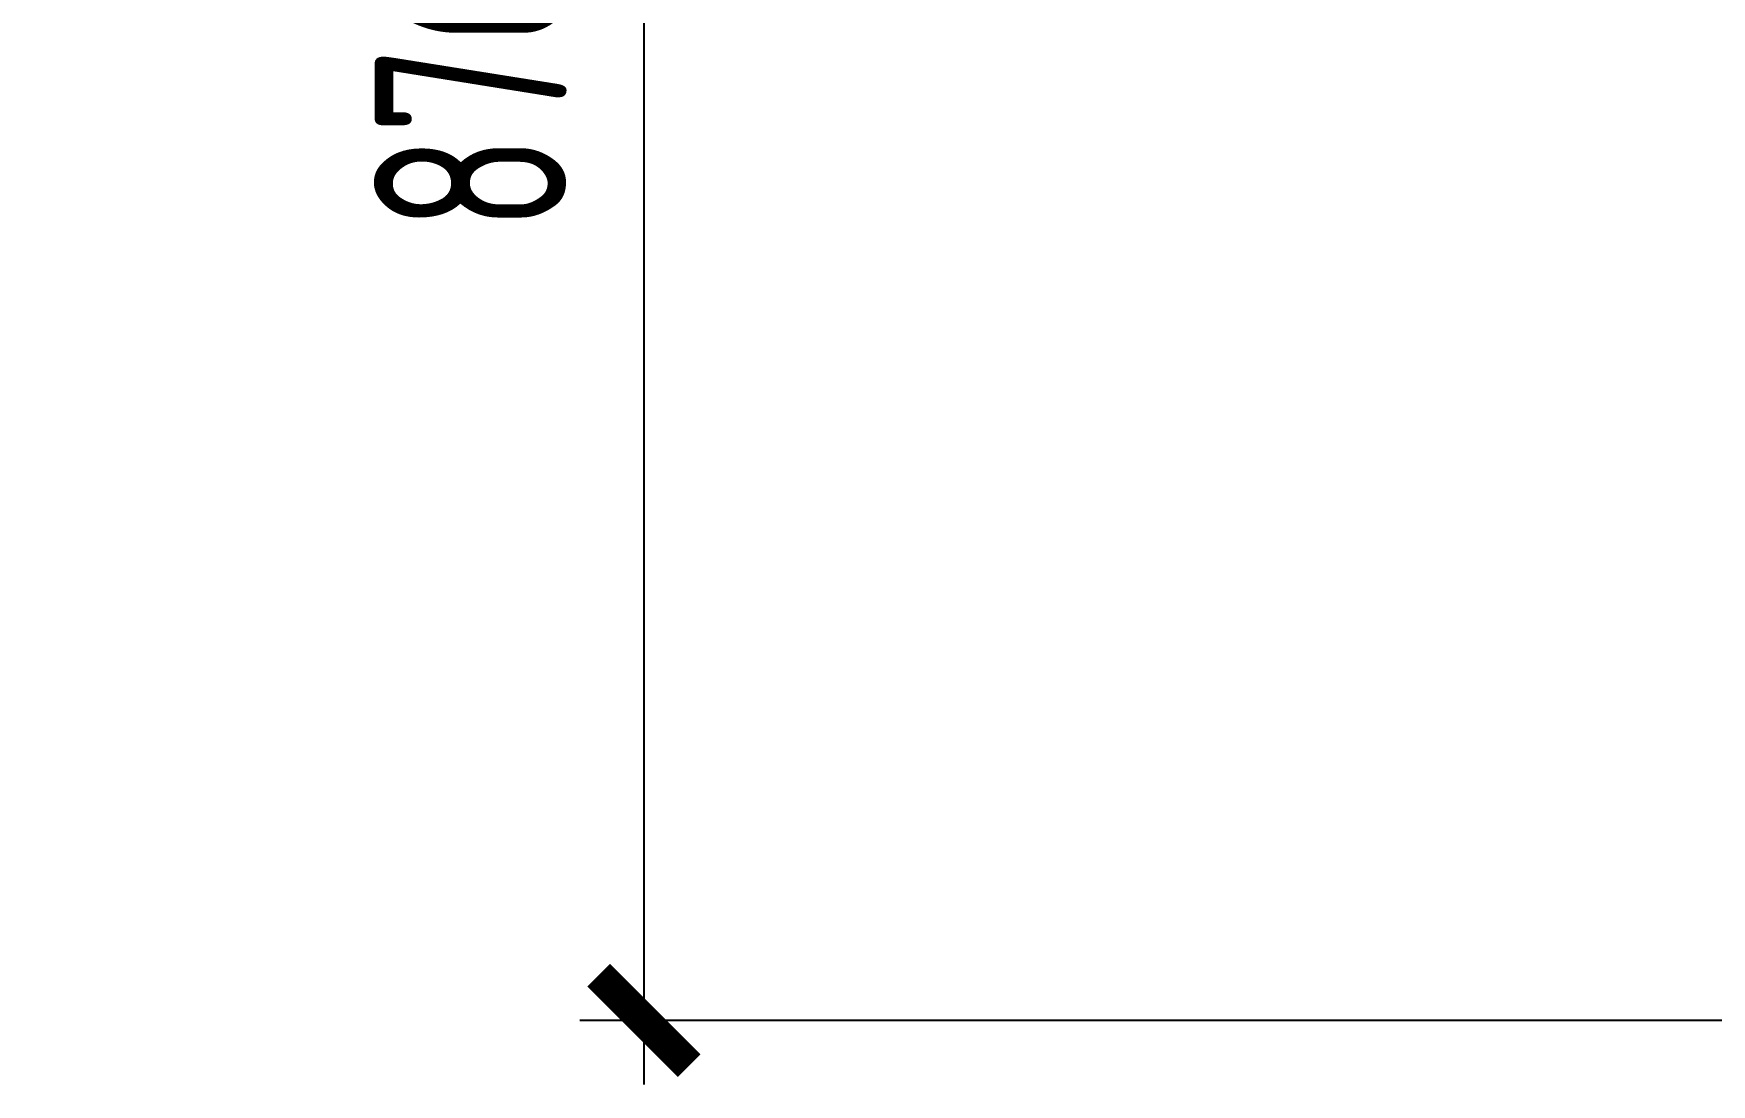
# Model space of a CAD drawing. Header units: millimetres. Extents: x -73584 to -37571, y -61249 to -50748.
# Drawn here: x -55279 to -54755, y -57713 to -57385 of the extents above; entities that cross this region are included whole.
import ezdxf

# ---------------------------------------------------------------- set-up
doc = ezdxf.new("R2010")
doc.units = ezdxf.units.MM
doc.header["$LTSCALE"] = 200
doc.header["$PDSIZE"] = -1
doc.layers.add('DIM', color=3, linetype='Continuous')
doc.styles.add('TSSD_Dimension', font='tssdeng.shx', dxfattribs={"width": 0.7, "bigfont": 'hztxt.shx'})
doc.dimstyles.new('TSSD_20_20', dxfattribs={"dimtxt": 60, "dimasz": 20, "dimexe": 20, "dimexo": 50, "dimgap": 20, "dimtad": 1, "dimdec": 0, "dimzin": 0, "dimdsep": 46, "dimtxsty": 'TSSD_Dimension', "dimblk": 'ARCHTICK', "dimcen": 0, "dimdle": 20, "dimclrt": 7, "dimadec": 0, "dimazin": 0, "dimtfac": 1, "dimtdec": 0, "dimtix": 1, "dimtmove": 2, "dimatfit": 3, "dimfxl": 1, "dimtolj": 1, "dimtzin": 0, "dimarcsym": 0})

# ---------------------------------------------------------------- blocks, each defined once
blk = doc.blocks.new('_ArchTick')
at = {"color": 0, "linetype": 'ByBlock'}
blk.add_lwpolyline([(-0.707, -0.707, 0.5, 0.5, 0), (0.707, 0.707, 0.5, 0.5, 0)], format="xyseb", dxfattribs=at)
blk = doc.blocks.new('*D1372')
at = {"layer": 'Defpoints', "color": 0, "transparency": 16777216}
for p in [(-54783.75, -56816.93), (-55088.56, -57692.93), (-54670.26, -57692.93)]:
    blk.add_point(p, dxfattribs=at)
at = {"layer": 'DIM', "color": 0, "lineweight": -2, "transparency": 16777216}
for p, q in [((-55088.56, -56796.93), (-55088.56, -57712.93)), ((-54833.75, -56816.93), (-55108.56, -56816.93)), ((-54720.26, -57692.93), (-55108.56, -57692.93))]:
    blk.add_line(p, q, dxfattribs=at)
at = {"layer": 'DIM', "color": 0, "lineweight": -2, "transparency": 16777216, "xscale": 20, "yscale": 20, "zscale": 20}
for p, rotation in [((-55088.56, -56816.93), 90), ((-55088.56, -57692.93), 270)]:
    blk.add_blockref('_ArchTick', p, dxfattribs=dict(at, rotation=rotation))
at = {"layer": 'DIM', "color": 7, "transparency": 16777216, "insert": (-55139.71, -57254.93), "char_height": 60, "attachment_point": 5, "rotation": 90, "style": 'TSSD_Dimension'}
blk.add_mtext('\\A1;876 [2\'-10 1/2"]', dxfattribs=at)

msp = doc.modelspace()

# ---------------------------------------------------------------- dimensions: what is measured, and where the dimension line sits
at = {"layer": 'DIM'}
dim = msp.add_linear_dim(base=(-55088.558, -57692.931), p1=(-54783.754, -56816.931), p2=(-54670.262, -57692.931), angle=90, dimstyle='TSSD_20_20', dxfattribs=at)
dim.commit()
dim.dimension.update_dxf_attribs({"geometry": '*D1372', "text_midpoint": (-55139.711, -57254.931)})

doc.saveas('drawing.dxf')
